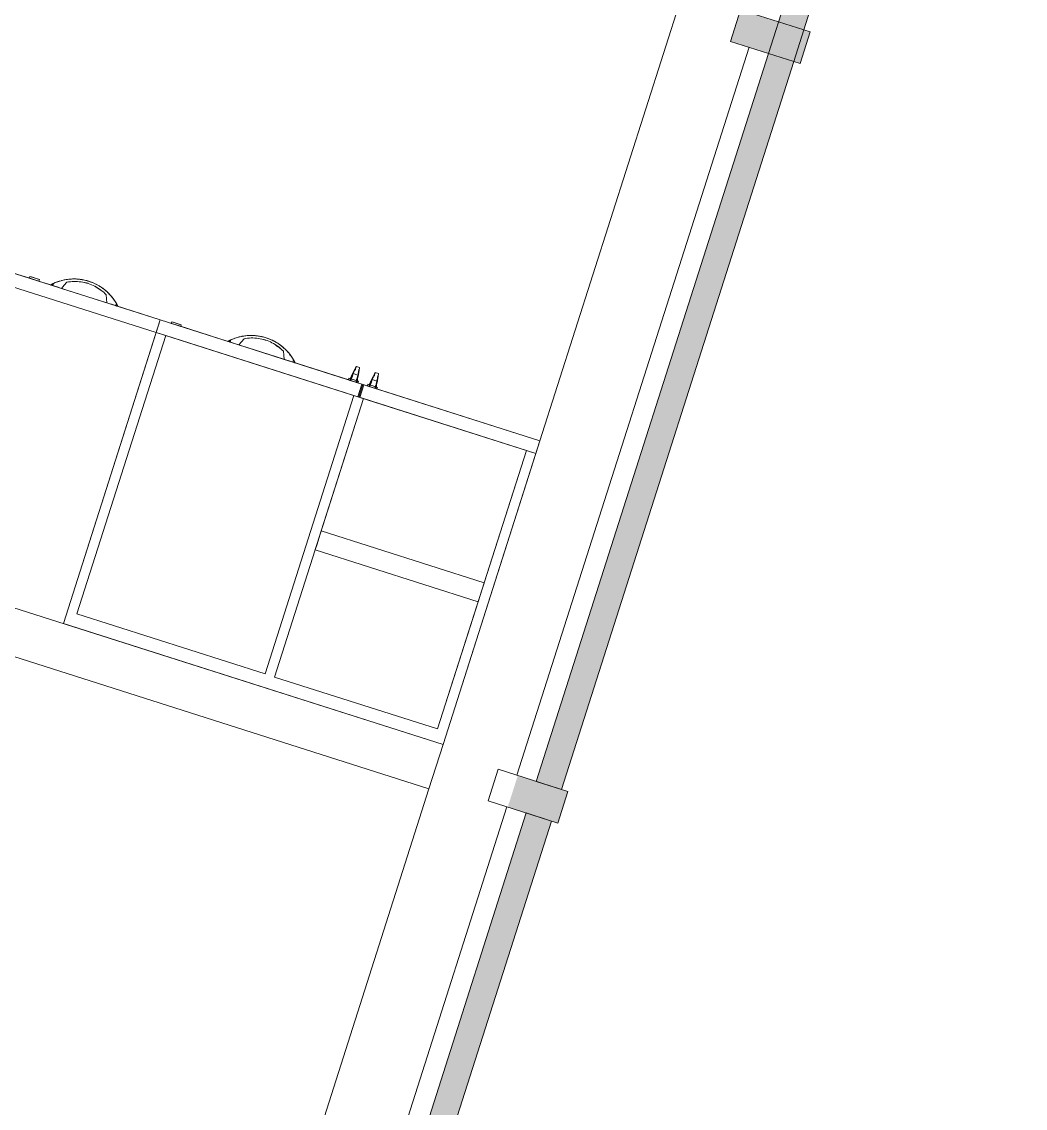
# Model space of a CAD drawing. Header units: inches. Extents: x 385 to 2249, y -1781 to -36.
# Drawn here: x 2167.3 to 2242.9, y -735.9 to -654.1 of the extents above; entities that cross this region are included whole.
import ezdxf

# ---------------------------------------------------------------- set-up
doc = ezdxf.new("R2010")
doc.units = ezdxf.units.IN
doc.header["$MEASUREMENT"] = 0
for name, color, linetype, lineweight in [('A-GLAZ-CURT', 52, 'Continuous', 13), ('A-GLAZ-CWMG', 51, 'Continuous', 13), ('A-WALL', 113, 'Continuous', 13), ('I-FURN', 30, 'Continuous', 9), ('I-FURN-PNLS', 30, 'Continuous', 9), ('I-WALL', 2, 'Continuous', 13)]:
    doc.layers.add(name, color=color, linetype=linetype, lineweight=lineweight)

# ---------------------------------------------------------------- blocks, each defined once
blk = doc.blocks.new('System Panel - Glazed 2-5105454-Level 5 POWER _ SIGNAL')
at = {"layer": 'A-GLAZ-CURT', "lineweight": 9}
blk.add_hatch(color=7, dxfattribs=at).paths.add_polyline_path([(28.679, 2.25), (-28.679, 2.25), (-28.679, 0.25), (28.679, 0.25), (28.679, 1.271)], flags=0)
at = {"layer": 'A-GLAZ-CURT', "color": 8, "lineweight": 20}
for p, q in [((28.679, 2.25), (-28.679, 2.25)), ((-28.679, 2.25), (-28.679, 0.25)), ((28.679, 0.25), (28.679, 2.25)), ((-28.679, 0.25), (28.679, 0.25))]:
    blk.add_line(p, q, dxfattribs=at)
blk = doc.blocks.new('System Panel - Glazed 2-5105603-Level 5 POWER _ SIGNAL')
at = {"layer": 'A-GLAZ-CURT', "lineweight": 9}
blk.add_hatch(color=7, dxfattribs=at).paths.add_polyline_path([(28.757, 2.25), (-28.757, 2.25), (-28.757, 0.25), (28.757, 0.25), (28.757, 2.135)], flags=0)
at = {"layer": 'A-GLAZ-CURT', "color": 8, "lineweight": 20}
for p, q in [((28.757, 2.25), (-28.757, 2.25)), ((-28.757, 2.25), (-28.757, 0.25)), ((28.757, 0.25), (28.757, 2.25)), ((-28.757, 0.25), (28.757, 0.25))]:
    blk.add_line(p, q, dxfattribs=at)
blk = doc.blocks.new('Rectangular Mullion - 2_5_ x 5_ rectangular-5103978-Level 5 POWER _ SIGNAL')
at = {"layer": 'A-GLAZ-CWMG', "lineweight": 9}
blk.add_hatch(color=7, dxfattribs=at).paths.add_polyline_path([(0, -2.25), (0, -2.75), (-2.5, -2.75), (-2.5, 1.203), (0, 1.203), (0, -2.153)], flags=0)
at = {"layer": 'A-GLAZ-CWMG', "color": 8, "lineweight": 20}
for p, q in [((-2.5, 2.75), (0, 2.75)), ((-2.5, -2.75), (-2.5, 2.75)), ((0, 2.75), (0, -2.75)), ((0, -2.75), (-2.5, -2.75))]:
    blk.add_line(p, q, dxfattribs=at)
blk = doc.blocks.new('Rectangular Mullion - 2_5_ x 5_ rectangular-5103979-Level 5 POWER _ SIGNAL')
at = {"layer": 'A-GLAZ-CWMG', "lineweight": 9}
blk.add_hatch(color=7, dxfattribs=at).paths.add_polyline_path([(-2.5, 2.75), (-2.5, -2.75), (0, -2.75), (0, 2.75)], flags=0)
at = {"layer": 'A-GLAZ-CWMG', "color": 8, "lineweight": 20}
for p, q in [((0, 2.75), (-2.5, 2.75)), ((-2.5, 2.75), (-2.5, -2.75)), ((0, -2.75), (0, 2.75)), ((-2.5, -2.75), (0, -2.75))]:
    blk.add_line(p, q, dxfattribs=at)
blk = doc.blocks.new('System Panel - Glazed 2-5131211-Level 5 POWER _ SIGNAL')
at = {"layer": 'A-GLAZ-CURT', "lineweight": 9}
blk.add_hatch(color=7, dxfattribs=at).paths.add_polyline_path([(28.686, 2.25), (-28.686, 2.25), (-28.686, 0.25), (28.686, 0.25)], flags=0)
at = {"layer": 'A-GLAZ-CURT', "color": 8, "lineweight": 20}
for p, q in [((28.686, 2.25), (-28.686, 2.25)), ((-28.686, 2.25), (-28.686, 0.25)), ((28.686, 0.25), (28.686, 2.25)), ((-28.686, 0.25), (28.686, 0.25))]:
    blk.add_line(p, q, dxfattribs=at)
blk = doc.blocks.new('Walls 51 - Walls 3-5097374-Level 5 POWER _ SIGNAL')
at = {"layer": 'A-WALL', "lineweight": 9}
for p, q in [((53.486, -1750.568), (53.486, -1828.679)), ((59.482, -1853.179), (59.482, -1795.666)), ((53.486, -1828.679), (53.486, -1852.679)), ((59.482, -1913.038), (59.482, -1855.679)), ((53.486, -1856.179), (53.486, -1915.538))]:
    blk.add_line(p, q, dxfattribs=at)
blk = doc.blocks.new('Zira Wksta 12 - Type 2-5264021-Level 5 POWER _ SIGNAL')
at = {"layer": 'I-FURN'}
for p, q in [((-25.132, 100.886), (-25.132, 100.635)), ((-24.325, 100.948), (-24.561, 100.941)), ((-24.561, 100.941), (-24.325, 100.948)), ((-24.561, 100.941), (-24.561, 100.574)), ((-24.561, 100.941), (-24.561, 100.574)), ((-24.125, 100.954), (-24.281, 100.949)), ((-24.281, 100.949), (-24.125, 100.954)), ((-24, 101.026), (-24.167, 101.026)), ((-24.167, 101.026), (-24.155, 101.026)), ((-24.167, 101.026), (-24, 101.026)), ((-24.143, 101.026), (-24.167, 101.026)), ((-24.155, 101.026), (-24.143, 101.026)), ((-24, 101.026), (-24.143, 101.026)), ((-24.06, 100.957), (-24.125, 100.954)), ((-24.125, 100.954), (-24.06, 100.957)), ((-24, 101.002), (-24.055, 101.002)), ((-24, 101.002), (-24.055, 101.002)), ((-24, 101.026), (-24, 101.023)), ((-24, 100.959), (-24, 101.026)), ((-24, 101.026), (-24, 100.959)), ((-24, 101.023), (-24, 101.026)), ((-24, 101.023), (-24, 101.002)), ((-24, 101.002), (-24, 101.023)), ((-24, 101.002), (-24, 100.943)), ((-24, 100.967), (-24, 101.002)), ((-24, 100.943), (-24, 100.967)), ((-24, 100.943), (-24, 100.918)), ((-24, 100.918), (-24, 100.943)), ((-24, 100.582), (-24, 100.918)), ((-24, 100.918), (-24, 100.582)), ((-24, 100.918), (-24, 100.582)), ((-24, 100.918), (-24, 100.582)), ((-24, 100.48), (-24.167, 100.48)), ((-24.167, 100.48), (-24.135, 100.48)), ((-24.167, 100.48), (-24, 100.48)), ((-24.135, 100.48), (-24.167, 100.48)), ((-24.135, 100.48), (-24, 100.48)), ((-24, 100.48), (-24.135, 100.48)), ((-24.119, 100.559), (-24.042, 100.556)), ((-24.042, 100.556), (-24.119, 100.559)), ((-24, 100.582), (-24, 100.56)), ((-24, 100.56), (-24, 100.582)), ((-24, 100.56), (-24, 100.497)), ((-24, 100.54), (-24, 100.56)), ((-24, 100.48), (-24, 100.555)), ((-24, 100.555), (-24, 100.48)), ((-24, 100.497), (-24, 100.54)), ((-24, 100.497), (-24, 100.486)), ((-24, 100.486), (-24, 100.497)), ((-24, 100.486), (-24, 100.48)), ((-24, 100.48), (-24, 100.486)), ((-25.132, 99.386), (-25.132, 99.135)), ((-24.325, 99.448), (-24.561, 99.441)), ((-24.561, 99.441), (-24.325, 99.448)), ((-24.561, 99.441), (-24.561, 99.074)), ((-24.561, 99.441), (-24.561, 99.074)), ((-24.125, 99.454), (-24.281, 99.449)), ((-24.281, 99.449), (-24.125, 99.454)), ((-24, 99.526), (-24.167, 99.526)), ((-24.167, 99.526), (-24.155, 99.526)), ((-24.167, 99.526), (-24, 99.526)), ((-24.143, 99.526), (-24.167, 99.526)), ((-24, 98.98), (-24.167, 98.98)), ((-24.167, 98.98), (-24.135, 98.98)), ((-24.167, 98.98), (-24, 98.98)), ((-24.135, 98.98), (-24.167, 98.98)), ((-24.155, 99.526), (-24.143, 99.526)), ((-24, 99.526), (-24.143, 99.526)), ((-24.135, 98.98), (-24, 98.98)), ((-24, 98.98), (-24.135, 98.98)), ((-24.06, 99.457), (-24.125, 99.454)), ((-24.125, 99.454), (-24.06, 99.457)), ((-24.119, 99.059), (-24.042, 99.056)), ((-24.042, 99.056), (-24.119, 99.059)), ((-24, 99.502), (-24.055, 99.502)), ((-24, 99.502), (-24.055, 99.502)), ((-24, 99.526), (-24, 99.523)), ((-24, 99.459), (-24, 99.526)), ((-24, 99.526), (-24, 99.459)), ((-24, 99.523), (-24, 99.526)), ((-24, 99.523), (-24, 99.502)), ((-24, 99.502), (-24, 99.523)), ((-24, 99.502), (-24, 99.486)), ((-24, 99.467), (-24, 99.502)), ((-24, 99.486), (-24, 99.418)), ((-24, 99.443), (-24, 99.467)), ((-24, 99.418), (-24, 99.443)), ((-24, 99.082), (-24, 99.418)), ((-24, 99.418), (-24, 99.082)), ((-24, 99.418), (-24, 99.082)), ((-24, 99.418), (-24, 99.082)), ((-24, 99.082), (-24, 99.06)), ((-24, 99.06), (-24, 99.082)), ((-24, 99.06), (-24, 98.997)), ((-24, 99.04), (-24, 99.06)), ((-24, 98.98), (-24, 99.055)), ((-24, 99.055), (-24, 98.98)), ((-24, 98.997), (-24, 99.04)), ((-24, 98.997), (-24, 98.986)), ((-24, 98.986), (-24, 98.997)), ((-24, 98.986), (-24, 98.98)), ((-24, 98.98), (-24, 98.986)), ((-24.173, 94.48), (-24, 94.48)), ((-24.173, 94.48), (-24, 94.48)), ((-24, 94.487), (-24.167, 94.487)), ((-24, 94.487), (-24.167, 94.487)), ((-24, 94.604), (-24, 94.657)), ((-24, 94.657), (-24, 94.645)), ((-24, 94.604), (-24, 94.657)), ((-24, 94.657), (-24, 94.614)), ((-24, 94.645), (-24, 94.631)), ((-24, 94.631), (-24, 94.614)), ((-24, 94.614), (-24, 94.582)), ((-24, 94.614), (-24, 94.512)), ((-24, 94.512), (-24, 94.604)), ((-24, 94.512), (-24, 94.604)), ((-24, 94.582), (-24, 94.548)), ((-24, 94.548), (-24, 94.512)), ((-24, 94.48), (-24, 94.512)), ((-24, 94.512), (-24, 94.487)), ((-24, 94.48), (-24, 94.512)), ((-24, 94.512), (-24, 94.487)), ((-24, 94.48), (-24, 93.791)), ((-24, 94.139), (-24, 94.48)), ((-24, 94.48), (-24, 93.791)), ((-24, 94.139), (-24, 94.48)), ((-24, 93.791), (-24, 94.136)), ((-24, 93.791), (-24, 94.136)), ((-24.561, 93.559), (-24.281, 93.675)), ((-24.561, 93.559), (-24.281, 93.675)), ((-24.281, 93.675), (-24, 93.791)), ((-24.281, 93.675), (-24, 93.791)), ((-24.281, 90.325), (-24.561, 90.441)), ((-24.281, 90.325), (-24.561, 90.441)), ((-24, 90.209), (-24.281, 90.325)), ((-24, 90.209), (-24.281, 90.325)), ((-24, 89.864), (-24, 90.209)), ((-24, 90.209), (-24, 89.52)), ((-24, 89.864), (-24, 90.209)), ((-24, 90.209), (-24, 89.52)), ((-24, 89.52), (-24.173, 89.52)), ((-24, 89.52), (-24.173, 89.52)), ((-24.167, 89.513), (-24, 89.513)), ((-24.167, 89.513), (-24, 89.513)), ((-24, 89.52), (-24, 89.861)), ((-24, 89.52), (-24, 89.861)), ((-24, 89.488), (-24, 89.52)), ((-24, 89.488), (-24, 89.52)), ((-24, 89.513), (-24, 89.488)), ((-24, 89.513), (-24, 89.488)), ((-24, 89.488), (-24, 89.386)), ((-24, 89.441), (-24, 89.488)), ((-24, 89.488), (-24, 89.386)), ((-24, 89.441), (-24, 89.488)), ((-24, 89.396), (-24, 89.441)), ((-24, 89.396), (-24, 89.441)), ((-24, 89.348), (-24, 89.396)), ((-24, 89.343), (-24, 89.396)), ((-24, 89.386), (-24, 89.343)), ((-24, 89.386), (-24, 89.343)), ((-24, 89.343), (-24, 89.348)), ((-24.173, 80.48), (-24, 80.48)), ((-24, 80.487), (-24.167, 80.487)), ((-24, 80.652), (-24, 80.657)), ((-24, 80.657), (-24, 80.654)), ((-24, 80.654), (-24, 80.645)), ((-24, 80.604), (-24, 80.652)), ((-24, 80.645), (-24, 80.614)), ((-24, 80.614), (-24, 80.582)), ((-24, 80.512), (-24, 80.604)), ((-24, 80.582), (-24, 80.548)), ((-24, 80.548), (-24, 80.512)), ((-24, 80.48), (-24, 80.512)), ((-24, 80.512), (-24, 80.487)), ((-24, 80.48), (-24, 79.791)), ((-24, 80.139), (-24, 80.48)), ((-24.561, 79.559), (-24.281, 79.675)), ((-24.281, 79.675), (-24, 79.791)), ((-24, 79.791), (-24, 80.136)), ((-24.281, 76.325), (-24.561, 76.441)), ((-24, 76.209), (-24.281, 76.325)), ((-24, 75.864), (-24, 76.209)), ((-24, 76.209), (-24, 75.52)), ((-24, 75.52), (-24.173, 75.52)), ((-24.167, 75.513), (-24, 75.513)), ((-24, 75.52), (-24, 75.861)), ((-24, 75.488), (-24, 75.52)), ((-24, 75.513), (-24, 75.488)), ((-24, 75.488), (-24, 75.452)), ((-24, 75.396), (-24, 75.488)), ((-24, 75.452), (-24, 75.418)), ((-24, 75.418), (-24, 75.386)), ((-24, 75.359), (-24, 75.396)), ((-24, 75.386), (-24, 75.355)), ((-24, 75.343), (-24, 75.359)), ((-24, 75.355), (-24, 75.343))]:
    blk.add_line(p, q, dxfattribs=at)
at = {"layer": 'I-FURN', "flags": 128}
for points in [[(-24.54, 100.573), (-24.281, 100.565), (-24.119, 100.559)], [(-24.119, 100.559), (-24.281, 100.565), (-24.54, 100.573)], [(-24.54, 99.073), (-24.281, 99.065), (-24.119, 99.059)], [(-24.119, 99.059), (-24.281, 99.065), (-24.54, 99.073)], [(-24, 93.791), (-24.281, 93.675), (-24.561, 93.559)], [(-24, 93.791), (-24.281, 93.675), (-24.561, 93.559)], [(-24.561, 90.441), (-24.281, 90.325), (-24, 90.209)], [(-24.561, 90.441), (-24.281, 90.325), (-24, 90.209)], [(-24, 79.791), (-24.281, 79.675), (-24.561, 79.559)], [(-24.561, 76.441), (-24.281, 76.325), (-24, 76.209)]]:
    blk.add_lwpolyline(points, dxfattribs=at)
at = {"layer": 'I-FURN'}
for centre, start, end in [((-21.447, 92), 137.02895, 137.70289), ((-21.447, 92), 137.02895, 137.70289), ((-21.447, 92), 137.03852, 137.56704), ((-21.447, 92), 137.03852, 137.56704), ((-21.447, 92), 222.29711, 222.97105), ((-21.447, 92), 222.29711, 222.63408), ((-21.447, 92), 222.43296, 222.96148), ((-21.447, 92), 222.43296, 222.96148), ((-21.447, 92), 222.63408, 222.97105), ((-21.447, 78), 137.02895, 137.70289), ((-21.447, 78), 137.03852, 137.56704), ((-21.447, 78), 222.29711, 222.97105), ((-21.447, 78), 222.43296, 222.96148)]:
    blk.add_arc(centre, 3.685, start, end, dxfattribs=at)
for points, knots in [([(-24.167, 101.026), (-24.32, 101.006), (-24.595, 100.97), (-24.901, 100.923), (-25.09, 100.893), (-25.132, 100.886), (-25.132, 100.886)], [0, 0, 0, 0, 0.125, 0.25, 0.375, 0.4999641, 0.4999641, 0.4999641, 0.4999641]), ([(-25.132, 100.635), (-25.132, 100.635), (-25.057, 100.621), (-24.724, 100.562), (-24.371, 100.509), (-24.167, 100.48)], [0.5000231, 0.5000231, 0.5000231, 0.5000231, 0.6666667, 0.8333333, 1, 1, 1, 1]), ([(-24.84, 100.617), (-24.869, 100.621), (-24.927, 100.63), (-24.968, 100.637), (-24.973, 100.638)], [0.2319819, 0.2319819, 0.2319819, 0.2319819, 0.3333333, 0.5, 0.5, 0.5, 0.5]), ([(-24.955, 100.635), (-24.955, 100.635), (-24.941, 100.633), (-24.856, 100.619), (-24.819, 100.614)], [0.5000361, 0.5000361, 0.5000361, 0.5000361, 0.6666667, 0.7680635, 0.7680635, 0.7680635, 0.7680635]), ([(-24.055, 101.002), (-24.05, 100.999), (-24.042, 100.994), (-24.032, 100.985), (-24.028, 100.981), (-24.026, 100.978)], [0, 0, 0, 0, 0.2, 0.3, 0.4, 0.4, 0.4, 0.4]), ([(-24.013, 100.961), (-24.015, 100.963), (-24.018, 100.968), (-24.022, 100.974), (-24.027, 100.98), (-24.032, 100.985), (-24.038, 100.99), (-24.045, 100.996), (-24.051, 101), (-24.055, 101.002)], [0.4, 0.4, 0.4, 0.4, 0.475, 0.55, 0.625, 0.7, 0.775, 0.85, 1, 1, 1, 1]), ([(-24.026, 100.978), (-24.024, 100.976), (-24.021, 100.972), (-24.017, 100.967), (-24.014, 100.963), (-24.014, 100.961)], [0.4, 0.4, 0.4, 0.4, 0.475, 0.55, 0.6, 0.6, 0.6, 0.6]), ([(-24.014, 100.961), (-24.013, 100.961), (-24.011, 100.957), (-24.009, 100.952), (-24.006, 100.946), (-24.005, 100.942), (-24.005, 100.941)], [0.6, 0.6, 0.6, 0.6, 0.625, 0.7, 0.775, 0.8, 0.8, 0.8, 0.8]), ([(-24.005, 100.941), (-24.004, 100.939), (-24.002, 100.932), (-24.001, 100.924), (-24, 100.918)], [0.8, 0.8, 0.8, 0.8, 0.85, 1, 1, 1, 1]), ([(-24.05, 100.506), (-24.051, 100.505), (-24.057, 100.501), (-24.063, 100.498), (-24.068, 100.497)], [0.8, 0.8, 0.8, 0.8, 0.85, 1, 1, 1, 1]), ([(-24.033, 100.519), (-24.034, 100.518), (-24.037, 100.516), (-24.042, 100.512), (-24.046, 100.508), (-24.049, 100.506), (-24.05, 100.506)], [0.6, 0.6, 0.6, 0.6, 0.625, 0.7, 0.775, 0.8, 0.8, 0.8, 0.8]), ([(-24.05, 100.506), (-24.047, 100.508), (-24.043, 100.511), (-24.037, 100.515), (-24.035, 100.517), (-24.033, 100.519)], [0.2, 0.2, 0.2, 0.2, 0.3, 0.35, 0.4, 0.4, 0.4, 0.4]), ([(-24.033, 100.519), (-24.031, 100.521), (-24.028, 100.525), (-24.022, 100.53), (-24.017, 100.537), (-24.012, 100.545), (-24.009, 100.552), (-24.007, 100.556), (-24.007, 100.557)], [0.4, 0.4, 0.4, 0.4, 0.475, 0.55, 0.60625, 0.7, 0.775, 0.8, 0.8, 0.8, 0.8]), ([(-24.019, 100.536), (-24.02, 100.533), (-24.024, 100.529), (-24.029, 100.523), (-24.032, 100.52), (-24.033, 100.519)], [0.4, 0.4, 0.4, 0.4, 0.475, 0.55, 0.6, 0.6, 0.6, 0.6]), ([(-24.007, 100.557), (-24.008, 100.553), (-24.011, 100.547), (-24.015, 100.541), (-24.018, 100.537), (-24.019, 100.536)], [0.2, 0.2, 0.2, 0.2, 0.3, 0.35, 0.4, 0.4, 0.4, 0.4]), ([(-24, 100.582), (-24.001, 100.577), (-24.002, 100.571), (-24.005, 100.563), (-24.006, 100.559), (-24.007, 100.557)], [0, 0, 0, 0, 0.1, 0.15, 0.2, 0.2, 0.2, 0.2]), ([(-24.007, 100.557), (-24.006, 100.559), (-24.003, 100.567), (-24.001, 100.575), (-24, 100.582)], [0.8, 0.8, 0.8, 0.8, 0.85, 1, 1, 1, 1]), ([(-24.167, 99.526), (-24.32, 99.506), (-24.595, 99.47), (-24.901, 99.423), (-25.09, 99.393), (-25.132, 99.386), (-25.132, 99.386)], [0, 0, 0, 0, 0.125, 0.25, 0.375, 0.4999641, 0.4999641, 0.4999641, 0.4999641]), ([(-25.132, 99.135), (-25.132, 99.135), (-25.057, 99.121), (-24.724, 99.062), (-24.371, 99.009), (-24.167, 98.98)], [0.5000231, 0.5000231, 0.5000231, 0.5000231, 0.6666667, 0.8333333, 1, 1, 1, 1]), ([(-24.824, 99.08), (-24.905, 99.094), (-25.035, 99.117), (-25.105, 99.13), (-25.119, 99.133)], [0.2222632, 0.2222632, 0.2222632, 0.2222632, 0.3333333, 0.4444444, 0.4444444, 0.4444444, 0.4444444]), ([(-24.84, 99.117), (-24.869, 99.121), (-24.927, 99.13), (-24.968, 99.137), (-24.973, 99.138)], [0.2319819, 0.2319819, 0.2319819, 0.2319819, 0.3333333, 0.5, 0.5, 0.5, 0.5]), ([(-24.955, 99.135), (-24.955, 99.135), (-24.941, 99.133), (-24.856, 99.119), (-24.819, 99.114)], [0.5000361, 0.5000361, 0.5000361, 0.5000361, 0.6666667, 0.7680635, 0.7680635, 0.7680635, 0.7680635]), ([(-24.05, 99.006), (-24.051, 99.005), (-24.057, 99.001), (-24.063, 98.998), (-24.068, 98.997)], [0.8, 0.8, 0.8, 0.8, 0.85, 1, 1, 1, 1]), ([(-24.055, 99.502), (-24.05, 99.499), (-24.042, 99.494), (-24.032, 99.485), (-24.028, 99.481), (-24.026, 99.478)], [0, 0, 0, 0, 0.2, 0.3, 0.4, 0.4, 0.4, 0.4]), ([(-24.013, 99.461), (-24.015, 99.463), (-24.018, 99.468), (-24.022, 99.474), (-24.027, 99.48), (-24.032, 99.485), (-24.038, 99.49), (-24.045, 99.496), (-24.051, 99.5), (-24.055, 99.502)], [0.4, 0.4, 0.4, 0.4, 0.475, 0.55, 0.625, 0.7, 0.775, 0.85, 1, 1, 1, 1]), ([(-24.033, 99.019), (-24.034, 99.018), (-24.037, 99.016), (-24.042, 99.012), (-24.046, 99.008), (-24.049, 99.006), (-24.05, 99.006)], [0.6, 0.6, 0.6, 0.6, 0.625, 0.7, 0.775, 0.8, 0.8, 0.8, 0.8]), ([(-24.05, 99.006), (-24.047, 99.008), (-24.043, 99.011), (-24.037, 99.015), (-24.035, 99.017), (-24.033, 99.019)], [0.2, 0.2, 0.2, 0.2, 0.3, 0.35, 0.4, 0.4, 0.4, 0.4]), ([(-24.033, 99.019), (-24.031, 99.021), (-24.028, 99.025), (-24.022, 99.03), (-24.017, 99.037), (-24.012, 99.045), (-24.009, 99.052), (-24.007, 99.056), (-24.007, 99.057)], [0.4, 0.4, 0.4, 0.4, 0.475, 0.55, 0.60625, 0.7, 0.775, 0.8, 0.8, 0.8, 0.8]), ([(-24.019, 99.036), (-24.02, 99.033), (-24.024, 99.029), (-24.029, 99.023), (-24.032, 99.02), (-24.033, 99.019)], [0.4, 0.4, 0.4, 0.4, 0.475, 0.55, 0.6, 0.6, 0.6, 0.6]), ([(-24.026, 99.478), (-24.024, 99.476), (-24.021, 99.472), (-24.017, 99.467), (-24.014, 99.463), (-24.014, 99.461)], [0.4, 0.4, 0.4, 0.4, 0.475, 0.55, 0.6, 0.6, 0.6, 0.6]), ([(-24.007, 99.057), (-24.008, 99.053), (-24.011, 99.047), (-24.015, 99.041), (-24.018, 99.037), (-24.019, 99.036)], [0.2, 0.2, 0.2, 0.2, 0.3, 0.35, 0.4, 0.4, 0.4, 0.4]), ([(-24.014, 99.461), (-24.013, 99.461), (-24.011, 99.457), (-24.009, 99.452), (-24.006, 99.446), (-24.005, 99.442), (-24.005, 99.441)], [0.6, 0.6, 0.6, 0.6, 0.625, 0.7, 0.775, 0.8, 0.8, 0.8, 0.8]), ([(-24, 99.082), (-24.001, 99.077), (-24.002, 99.071), (-24.005, 99.063), (-24.006, 99.059), (-24.007, 99.057)], [0, 0, 0, 0, 0.1, 0.15, 0.2, 0.2, 0.2, 0.2]), ([(-24.007, 99.057), (-24.006, 99.059), (-24.003, 99.067), (-24.001, 99.075), (-24, 99.082)], [0.8, 0.8, 0.8, 0.8, 0.85, 1, 1, 1, 1]), ([(-24.005, 99.441), (-24.004, 99.439), (-24.002, 99.432), (-24.001, 99.424), (-24, 99.418)], [0.8, 0.8, 0.8, 0.8, 0.85, 1, 1, 1, 1]), ([(-24.173, 89.52), (-24.325, 89.687), (-24.598, 90.05), (-24.903, 90.661), (-25.09, 91.318), (-25.174, 92.227), (-25.004, 93.135), (-24.599, 93.95), (-24.325, 94.313), (-24.173, 94.48)], [0, 0, 0, 0, 0.125, 0.25, 0.375, 0.5, 0.75, 0.875, 1, 1, 1, 1]), ([(-24.173, 89.52), (-24.325, 89.687), (-24.598, 90.05), (-24.903, 90.661), (-25.09, 91.318), (-25.174, 92.227), (-25.004, 93.135), (-24.599, 93.95), (-24.325, 94.313), (-24.173, 94.48)], [0, 0, 0, 0, 0.125, 0.25, 0.375, 0.5, 0.75, 0.875, 1, 1, 1, 1]), ([(-24, 94.657), (-24.001, 94.657), (-24.002, 94.656), (-24.004, 94.653), (-24.007, 94.651), (-24.009, 94.649), (-24.012, 94.645), (-24.016, 94.642), (-24.019, 94.639), (-24.023, 94.635), (-24.027, 94.631), (-24.032, 94.627), (-24.041, 94.618), (-24.048, 94.61), (-24.055, 94.604)], [0, 0, 0, 0, 0.125, 0.1875, 0.25, 0.3125, 0.375, 0.4375, 0.5, 0.5625, 0.625, 0.6875, 0.75, 1, 1, 1, 1]), ([(-24, 94.657), (-24.001, 94.657), (-24.002, 94.656), (-24.004, 94.653), (-24.007, 94.651), (-24.009, 94.649), (-24.012, 94.645), (-24.016, 94.642), (-24.019, 94.639), (-24.023, 94.635), (-24.027, 94.631), (-24.032, 94.627), (-24.041, 94.618), (-24.048, 94.61), (-24.055, 94.604)], [0, 0, 0, 0, 0.125, 0.1875, 0.25, 0.3125, 0.375, 0.4375, 0.5, 0.5625, 0.625, 0.6875, 0.75, 1, 1, 1, 1]), ([(-24.045, 94.614), (-24.039, 94.619), (-24.031, 94.627), (-24.021, 94.637), (-24.016, 94.642), (-24.012, 94.646), (-24.009, 94.649), (-24.007, 94.651), (-24.004, 94.653), (-24.003, 94.655), (-24.001, 94.656), (-24, 94.657), (-24, 94.657)], [0, 0, 0, 0, 0.25, 0.375, 0.5, 0.5625, 0.625, 0.6875, 0.75, 0.8125, 0.875, 1, 1, 1, 1]), ([(-24.045, 94.614), (-24.039, 94.619), (-24.031, 94.627), (-24.021, 94.637), (-24.016, 94.642), (-24.012, 94.646), (-24.009, 94.649), (-24.007, 94.651), (-24.004, 94.653), (-24.003, 94.655), (-24.001, 94.656), (-24, 94.657), (-24, 94.657)], [0, 0, 0, 0, 0.25, 0.375, 0.5, 0.5625, 0.625, 0.6875, 0.75, 0.8125, 0.875, 1, 1, 1, 1]), ([(-24.672, 93.783), (-24.727, 93.683), (-24.791, 93.555), (-24.846, 93.424), (-24.856, 93.398)], [0.15936451, 0.15936451, 0.15936451, 0.15936451, 0.22222222, 0.23762024, 0.23762024, 0.23762024, 0.23762024]), ([(-24.672, 93.783), (-24.727, 93.683), (-24.791, 93.555), (-24.846, 93.424), (-24.856, 93.398)], [0.15936451, 0.15936451, 0.15936451, 0.15936451, 0.22222222, 0.23762024, 0.23762024, 0.23762024, 0.23762024]), ([(-25.096, 92.517), (-25.106, 92.446), (-25.12, 92.319), (-25.127, 92.192), (-25.128, 92.136)], [0.40508035, 0.40508035, 0.40508035, 0.40508035, 0.44444444, 0.47528756, 0.47528756, 0.47528756, 0.47528756]), ([(-25.096, 92.517), (-25.106, 92.446), (-25.12, 92.319), (-25.127, 92.192), (-25.128, 92.136)], [0.40508035, 0.40508035, 0.40508035, 0.40508035, 0.44444444, 0.47528756, 0.47528756, 0.47528756, 0.47528756]), ([(-24.945, 93.16), (-24.973, 93.075), (-25.009, 92.949), (-25.04, 92.821), (-25.049, 92.78)], [0.28411479, 0.28411479, 0.28411479, 0.28411479, 0.33333333, 0.3562762, 0.3562762, 0.3562762, 0.3562762]), ([(-24.945, 93.16), (-24.973, 93.075), (-25.009, 92.949), (-25.04, 92.821), (-25.049, 92.78)], [0.28411479, 0.28411479, 0.28411479, 0.28411479, 0.33333333, 0.3562762, 0.3562762, 0.3562762, 0.3562762]), ([(-25.048, 91.22), (-25.04, 91.179), (-25.009, 91.052), (-24.976, 90.923), (-24.95, 90.836)], [0.64373131, 0.64373131, 0.64373131, 0.64373131, 0.66666667, 0.71591001, 0.71591001, 0.71591001, 0.71591001]), ([(-25.048, 91.22), (-25.04, 91.179), (-25.009, 91.052), (-24.976, 90.923), (-24.95, 90.836)], [0.64373131, 0.64373131, 0.64373131, 0.64373131, 0.66666667, 0.71591001, 0.71591001, 0.71591001, 0.71591001]), ([(-24.857, 90.602), (-24.808, 90.482), (-24.751, 90.351), (-24.678, 90.229), (-24.671, 90.218)], [0.76239192, 0.76239192, 0.76239192, 0.76239192, 0.83333333, 0.84070579, 0.84070579, 0.84070579, 0.84070579]), ([(-24.857, 90.602), (-24.808, 90.482), (-24.751, 90.351), (-24.678, 90.229), (-24.671, 90.218)], [0.76239192, 0.76239192, 0.76239192, 0.76239192, 0.83333333, 0.84070579, 0.84070579, 0.84070579, 0.84070579]), ([(-24.055, 89.396), (-24.048, 89.39), (-24.039, 89.381), (-24.029, 89.371), (-24.023, 89.365), (-24.019, 89.361), (-24.016, 89.358), (-24.012, 89.355), (-24.009, 89.351), (-24.007, 89.349), (-24.004, 89.347), (-24.002, 89.344), (-24.001, 89.343), (-24, 89.343)], [0, 0, 0, 0, 0.25, 0.375, 0.4375, 0.5, 0.5625, 0.625, 0.6875, 0.75, 0.8125, 0.875, 1, 1, 1, 1]), ([(-24.055, 89.396), (-24.048, 89.39), (-24.039, 89.381), (-24.029, 89.371), (-24.023, 89.365), (-24.019, 89.361), (-24.016, 89.358), (-24.012, 89.355), (-24.009, 89.351), (-24.007, 89.349), (-24.004, 89.347), (-24.002, 89.344), (-24.001, 89.343), (-24, 89.343)], [0, 0, 0, 0, 0.25, 0.375, 0.4375, 0.5, 0.5625, 0.625, 0.6875, 0.75, 0.8125, 0.875, 1, 1, 1, 1]), ([(-24, 89.343), (-24, 89.343), (-24.001, 89.344), (-24.003, 89.345), (-24.004, 89.347), (-24.007, 89.349), (-24.009, 89.351), (-24.012, 89.354), (-24.015, 89.357), (-24.018, 89.36), (-24.021, 89.363), (-24.025, 89.367), (-24.032, 89.374), (-24.039, 89.381), (-24.045, 89.386)], [0, 0, 0, 0, 0.125, 0.1875, 0.25, 0.3125, 0.375, 0.4375, 0.5, 0.5625, 0.625, 0.6875, 0.75, 1, 1, 1, 1]), ([(-24, 89.343), (-24, 89.343), (-24.001, 89.344), (-24.003, 89.345), (-24.004, 89.347), (-24.007, 89.349), (-24.009, 89.351), (-24.012, 89.354), (-24.015, 89.357), (-24.018, 89.36), (-24.021, 89.363), (-24.025, 89.367), (-24.032, 89.374), (-24.039, 89.381), (-24.045, 89.386)], [0, 0, 0, 0, 0.125, 0.1875, 0.25, 0.3125, 0.375, 0.4375, 0.5, 0.5625, 0.625, 0.6875, 0.75, 1, 1, 1, 1]), ([(-24.173, 75.52), (-24.325, 75.687), (-24.598, 76.05), (-24.903, 76.661), (-25.09, 77.318), (-25.174, 78.227), (-25.004, 79.135), (-24.599, 79.95), (-24.325, 80.313), (-24.173, 80.48)], [0, 0, 0, 0, 0.125, 0.25, 0.375, 0.5, 0.75, 0.875, 1, 1, 1, 1]), ([(-24, 80.657), (-24.001, 80.657), (-24.002, 80.656), (-24.004, 80.653), (-24.007, 80.651), (-24.009, 80.649), (-24.012, 80.645), (-24.016, 80.642), (-24.019, 80.639), (-24.023, 80.635), (-24.027, 80.631), (-24.032, 80.627), (-24.041, 80.618), (-24.048, 80.61), (-24.055, 80.604)], [0, 0, 0, 0, 0.125, 0.1875, 0.25, 0.3125, 0.375, 0.4375, 0.5, 0.5625, 0.625, 0.6875, 0.75, 1, 1, 1, 1]), ([(-24.045, 80.614), (-24.039, 80.619), (-24.031, 80.627), (-24.021, 80.637), (-24.016, 80.642), (-24.012, 80.646), (-24.009, 80.649), (-24.007, 80.651), (-24.004, 80.653), (-24.003, 80.655), (-24.001, 80.656), (-24, 80.657), (-24, 80.657)], [0, 0, 0, 0, 0.25, 0.375, 0.5, 0.5625, 0.625, 0.6875, 0.75, 0.8125, 0.875, 1, 1, 1, 1]), ([(-24.672, 79.783), (-24.727, 79.683), (-24.791, 79.555), (-24.846, 79.424), (-24.856, 79.398)], [0.15936451, 0.15936451, 0.15936451, 0.15936451, 0.22222222, 0.23762024, 0.23762024, 0.23762024, 0.23762024]), ([(-24.945, 79.16), (-24.973, 79.075), (-25.009, 78.949), (-25.04, 78.821), (-25.049, 78.78)], [0.28411479, 0.28411479, 0.28411479, 0.28411479, 0.33333333, 0.3562762, 0.3562762, 0.3562762, 0.3562762]), ([(-25.096, 78.517), (-25.106, 78.446), (-25.12, 78.319), (-25.127, 78.192), (-25.128, 78.136)], [0.40508035, 0.40508035, 0.40508035, 0.40508035, 0.44444444, 0.47528756, 0.47528756, 0.47528756, 0.47528756]), ([(-25.048, 77.22), (-25.04, 77.179), (-25.009, 77.052), (-24.976, 76.923), (-24.95, 76.836)], [0.64373131, 0.64373131, 0.64373131, 0.64373131, 0.66666667, 0.71591001, 0.71591001, 0.71591001, 0.71591001]), ([(-24.857, 76.602), (-24.808, 76.482), (-24.751, 76.351), (-24.678, 76.229), (-24.671, 76.218)], [0.76239192, 0.76239192, 0.76239192, 0.76239192, 0.83333333, 0.84070579, 0.84070579, 0.84070579, 0.84070579]), ([(-24.055, 75.396), (-24.048, 75.39), (-24.039, 75.381), (-24.029, 75.371), (-24.023, 75.365), (-24.019, 75.361), (-24.016, 75.358), (-24.012, 75.355), (-24.009, 75.351), (-24.007, 75.349), (-24.004, 75.347), (-24.002, 75.344), (-24.001, 75.343), (-24, 75.343)], [0, 0, 0, 0, 0.25, 0.375, 0.4375, 0.5, 0.5625, 0.625, 0.6875, 0.75, 0.8125, 0.875, 1, 1, 1, 1]), ([(-24, 75.343), (-24, 75.343), (-24.001, 75.344), (-24.003, 75.345), (-24.004, 75.347), (-24.007, 75.349), (-24.009, 75.351), (-24.012, 75.354), (-24.015, 75.357), (-24.018, 75.36), (-24.021, 75.363), (-24.025, 75.367), (-24.032, 75.374), (-24.039, 75.381), (-24.045, 75.386)], [0, 0, 0, 0, 0.125, 0.1875, 0.25, 0.3125, 0.375, 0.4375, 0.5, 0.5625, 0.625, 0.6875, 0.75, 1, 1, 1, 1])]:
    blk.add_open_spline(points, degree=3, knots=knots, dxfattribs=at)
for points in [[(-25.132, 100.886), (-25.132, 100.886), (-25.105, 100.89), (-25.061, 100.897)], [(-25.119, 100.633), (-25.128, 100.634), (-25.131, 100.635), (-25.129, 100.635)], [(-25.02, 100.615), (-25.069, 100.624), (-25.105, 100.63), (-25.119, 100.633)], [(-25.068, 100.896), (-25.027, 100.903), (-24.959, 100.914), (-24.882, 100.926)], [(-24.824, 100.58), (-24.905, 100.594), (-24.97, 100.606), (-25.02, 100.615)], [(-24.91, 100.892), (-24.94, 100.888), (-24.965, 100.884), (-24.971, 100.884)], [(-24.955, 100.886), (-24.955, 100.886), (-24.949, 100.887), (-24.91, 100.892)], [(-24.885, 100.896), (-24.827, 100.904), (-24.726, 100.918), (-24.604, 100.935)], [(-24.882, 100.926), (-24.799, 100.939), (-24.706, 100.954), (-24.578, 100.971)], [(-24.606, 100.935), (-24.733, 100.917), (-24.816, 100.906), (-24.881, 100.896)], [(-24.561, 100.574), (-24.647, 100.587), (-24.719, 100.598), (-24.778, 100.607)], [(-24.778, 100.607), (-24.719, 100.598), (-24.647, 100.587), (-24.561, 100.574)], [(-24.577, 100.972), (-24.457, 100.988), (-24.32, 101.006), (-24.167, 101.026)], [(-24.143, 101.026), (-24.128, 101.026), (-24.113, 101.024), (-24.099, 101.02)], [(-24.099, 101.02), (-24.113, 101.024), (-24.128, 101.026), (-24.143, 101.026)], [(-24.099, 101.02), (-24.084, 101.016), (-24.069, 101.01), (-24.055, 101.002)], [(-24.055, 101.002), (-24.069, 101.01), (-24.084, 101.016), (-24.099, 101.02)], [(-24.005, 100.941), (-24.006, 100.944), (-24.008, 100.951), (-24.012, 100.958), (-24.013, 100.961)], [(-24, 100.918), (-24, 100.922), (-24.002, 100.93), (-24.003, 100.937), (-24.005, 100.941)], [(-24.537, 100.534), (-24.647, 100.551), (-24.743, 100.567), (-24.824, 100.58)], [(-24.167, 100.48), (-24.303, 100.499), (-24.427, 100.517), (-24.537, 100.534)], [(-24.068, 100.497), (-24.079, 100.492), (-24.101, 100.485), (-24.124, 100.481), (-24.135, 100.48)], [(-24.135, 100.48), (-24.124, 100.481), (-24.101, 100.485), (-24.079, 100.492), (-24.068, 100.497)], [(-24.068, 100.497), (-24.062, 100.499), (-24.056, 100.502), (-24.05, 100.506)], [(-25.132, 99.386), (-25.132, 99.386), (-25.105, 99.39), (-25.061, 99.397)], [(-25.119, 99.133), (-25.128, 99.134), (-25.131, 99.135), (-25.129, 99.135)], [(-25.068, 99.396), (-25.027, 99.403), (-24.959, 99.414), (-24.882, 99.426)], [(-24.91, 99.392), (-24.94, 99.388), (-24.965, 99.384), (-24.971, 99.384)], [(-24.955, 99.386), (-24.955, 99.386), (-24.949, 99.387), (-24.91, 99.392)], [(-24.885, 99.396), (-24.827, 99.404), (-24.726, 99.418), (-24.604, 99.435)], [(-24.882, 99.426), (-24.799, 99.439), (-24.706, 99.454), (-24.578, 99.471)], [(-24.606, 99.435), (-24.733, 99.417), (-24.816, 99.406), (-24.881, 99.396)], [(-24.537, 99.034), (-24.647, 99.051), (-24.743, 99.067), (-24.824, 99.08)], [(-24.561, 99.074), (-24.647, 99.087), (-24.719, 99.098), (-24.778, 99.107)], [(-24.778, 99.107), (-24.719, 99.098), (-24.647, 99.087), (-24.561, 99.074)], [(-24.577, 99.472), (-24.457, 99.488), (-24.32, 99.506), (-24.167, 99.526)], [(-24.167, 98.98), (-24.303, 98.999), (-24.427, 99.017), (-24.537, 99.034)], [(-24.143, 99.526), (-24.128, 99.526), (-24.113, 99.524), (-24.099, 99.52)], [(-24.099, 99.52), (-24.113, 99.524), (-24.128, 99.526), (-24.143, 99.526)], [(-24.068, 98.997), (-24.079, 98.992), (-24.101, 98.985), (-24.124, 98.981), (-24.135, 98.98)], [(-24.135, 98.98), (-24.124, 98.981), (-24.101, 98.985), (-24.079, 98.992), (-24.068, 98.997)], [(-24.099, 99.52), (-24.084, 99.516), (-24.069, 99.51), (-24.055, 99.502)], [(-24.055, 99.502), (-24.069, 99.51), (-24.084, 99.516), (-24.099, 99.52)], [(-24.068, 98.997), (-24.062, 98.999), (-24.056, 99.002), (-24.05, 99.006)], [(-24.005, 99.441), (-24.006, 99.444), (-24.008, 99.451), (-24.012, 99.458), (-24.013, 99.461)], [(-24, 99.418), (-24, 99.422), (-24.002, 99.43), (-24.003, 99.437), (-24.005, 99.441)], [(-24.167, 94.487), (-24.303, 94.338), (-24.427, 94.178), (-24.537, 94.008)], [(-24.167, 94.487), (-24.303, 94.338), (-24.427, 94.178), (-24.537, 94.008)], [(-24.055, 94.604), (-24.069, 94.589), (-24.099, 94.559), (-24.129, 94.528), (-24.144, 94.512)], [(-24.055, 94.604), (-24.069, 94.589), (-24.099, 94.559), (-24.129, 94.528), (-24.144, 94.512)], [(-24.143, 94.512), (-24.132, 94.524), (-24.11, 94.547), (-24.077, 94.582), (-24.055, 94.603), (-24.045, 94.614)], [(-24.143, 94.512), (-24.132, 94.524), (-24.11, 94.547), (-24.077, 94.582), (-24.055, 94.603), (-24.045, 94.614)], [(-24.561, 93.559), (-24.732, 93.242), (-24.969, 92.55), (-24.969, 91.451), (-24.732, 90.759), (-24.561, 90.441)], [(-24.561, 93.559), (-24.732, 93.242), (-24.969, 92.55), (-24.969, 91.451), (-24.732, 90.759), (-24.561, 90.441)], [(-24.894, 93.302), (-24.912, 93.255), (-24.929, 93.208), (-24.945, 93.16)], [(-24.894, 93.302), (-24.912, 93.255), (-24.929, 93.208), (-24.945, 93.16)], [(-24.857, 93.398), (-24.867, 93.372), (-24.877, 93.347), (-24.887, 93.321)], [(-24.857, 93.398), (-24.867, 93.372), (-24.877, 93.347), (-24.887, 93.321)], [(-24.778, 93.064), (-24.719, 93.234), (-24.647, 93.4), (-24.561, 93.559)], [(-24.778, 93.064), (-24.719, 93.234), (-24.647, 93.4), (-24.561, 93.559)], [(-24.586, 93.931), (-24.616, 93.882), (-24.645, 93.833), (-24.672, 93.783)], [(-24.586, 93.931), (-24.616, 93.882), (-24.645, 93.833), (-24.672, 93.783)], [(-25.075, 92.644), (-25.083, 92.602), (-25.09, 92.56), (-25.096, 92.517)], [(-25.075, 92.644), (-25.083, 92.602), (-25.09, 92.56), (-25.096, 92.517)], [(-25.049, 92.78), (-25.056, 92.743), (-25.064, 92.707), (-25.071, 92.67)], [(-25.049, 92.78), (-25.056, 92.743), (-25.064, 92.707), (-25.071, 92.67)], [(-24.955, 92), (-24.955, 92.181), (-24.949, 92.365), (-24.91, 92.539)], [(-24.955, 92), (-24.955, 92.181), (-24.949, 92.365), (-24.91, 92.539)], [(-24.91, 92.539), (-24.88, 92.717), (-24.822, 92.887), (-24.757, 93.055)], [(-24.91, 92.539), (-24.88, 92.717), (-24.822, 92.887), (-24.757, 93.055)], [(-25.129, 92.135), (-25.133, 92.045), (-25.132, 91.955), (-25.127, 91.866)], [(-25.129, 92.135), (-25.133, 92.045), (-25.132, 91.955), (-25.127, 91.866)], [(-25.129, 91.865), (-25.125, 91.737), (-25.111, 91.61), (-25.092, 91.484)], [(-25.129, 91.865), (-25.125, 91.737), (-25.111, 91.61), (-25.092, 91.484)], [(-24.91, 91.461), (-24.94, 91.639), (-24.965, 91.822), (-24.971, 92.004)], [(-24.91, 91.461), (-24.94, 91.639), (-24.965, 91.822), (-24.971, 92.004)], [(-25.095, 91.482), (-25.089, 91.44), (-25.082, 91.398), (-25.075, 91.356)], [(-25.095, 91.482), (-25.089, 91.44), (-25.082, 91.398), (-25.075, 91.356)], [(-25.07, 91.329), (-25.064, 91.293), (-25.056, 91.256), (-25.048, 91.22)], [(-25.07, 91.329), (-25.064, 91.293), (-25.056, 91.256), (-25.048, 91.22)], [(-24.945, 90.84), (-24.929, 90.792), (-24.913, 90.744), (-24.896, 90.697)], [(-24.945, 90.84), (-24.929, 90.792), (-24.913, 90.744), (-24.896, 90.697)], [(-24.778, 90.936), (-24.836, 91.107), (-24.875, 91.282), (-24.91, 91.461)], [(-24.778, 90.936), (-24.836, 91.107), (-24.875, 91.282), (-24.91, 91.461)], [(-24.561, 90.441), (-24.647, 90.6), (-24.719, 90.766), (-24.778, 90.936)], [(-24.561, 90.441), (-24.647, 90.6), (-24.719, 90.766), (-24.778, 90.936)], [(-24.887, 90.679), (-24.877, 90.653), (-24.867, 90.627), (-24.857, 90.602)], [(-24.887, 90.679), (-24.877, 90.653), (-24.867, 90.627), (-24.857, 90.602)], [(-24.672, 90.217), (-24.637, 90.153), (-24.597, 90.092), (-24.555, 90.033)], [(-24.672, 90.217), (-24.637, 90.153), (-24.597, 90.092), (-24.555, 90.033)], [(-24.537, 89.992), (-24.427, 89.822), (-24.303, 89.662), (-24.167, 89.513)], [(-24.537, 89.992), (-24.427, 89.822), (-24.303, 89.662), (-24.167, 89.513)], [(-24.144, 89.488), (-24.129, 89.472), (-24.099, 89.441), (-24.069, 89.411), (-24.055, 89.396)], [(-24.144, 89.488), (-24.129, 89.472), (-24.099, 89.441), (-24.069, 89.411), (-24.055, 89.396)], [(-24.045, 89.386), (-24.055, 89.397), (-24.077, 89.418), (-24.11, 89.453), (-24.132, 89.476), (-24.143, 89.488)], [(-24.045, 89.386), (-24.055, 89.397), (-24.077, 89.418), (-24.11, 89.453), (-24.132, 89.476), (-24.143, 89.488)], [(-24.167, 80.487), (-24.303, 80.338), (-24.427, 80.178), (-24.537, 80.008)], [(-24.055, 80.604), (-24.069, 80.589), (-24.099, 80.559), (-24.129, 80.528), (-24.144, 80.512)], [(-24.143, 80.512), (-24.132, 80.524), (-24.11, 80.547), (-24.077, 80.582), (-24.055, 80.603), (-24.045, 80.614)], [(-24.561, 79.559), (-24.732, 79.242), (-24.969, 78.55), (-24.969, 77.451), (-24.732, 76.759), (-24.561, 76.441)], [(-24.857, 79.398), (-24.867, 79.372), (-24.877, 79.347), (-24.887, 79.321)], [(-24.778, 79.064), (-24.719, 79.234), (-24.647, 79.4), (-24.561, 79.559)], [(-24.586, 79.931), (-24.616, 79.882), (-24.645, 79.833), (-24.672, 79.783)], [(-25.075, 78.644), (-25.083, 78.602), (-25.09, 78.56), (-25.096, 78.517)], [(-25.049, 78.78), (-25.056, 78.743), (-25.064, 78.707), (-25.071, 78.67)], [(-24.955, 78), (-24.955, 78.181), (-24.949, 78.365), (-24.91, 78.539)], [(-24.894, 79.302), (-24.912, 79.255), (-24.929, 79.208), (-24.945, 79.16)], [(-24.91, 78.539), (-24.88, 78.717), (-24.822, 78.887), (-24.757, 79.055)], [(-25.129, 78.135), (-25.133, 78.045), (-25.132, 77.955), (-25.127, 77.866)], [(-25.129, 77.865), (-25.125, 77.737), (-25.111, 77.61), (-25.092, 77.484)], [(-24.91, 77.461), (-24.94, 77.639), (-24.965, 77.822), (-24.971, 78.004)], [(-25.095, 77.482), (-25.089, 77.44), (-25.082, 77.398), (-25.075, 77.356)], [(-25.07, 77.329), (-25.064, 77.293), (-25.056, 77.256), (-25.048, 77.22)], [(-24.778, 76.936), (-24.836, 77.107), (-24.875, 77.282), (-24.91, 77.461)], [(-24.561, 76.441), (-24.647, 76.6), (-24.719, 76.766), (-24.778, 76.936)], [(-24.945, 76.84), (-24.929, 76.792), (-24.913, 76.744), (-24.896, 76.697)], [(-24.887, 76.679), (-24.877, 76.653), (-24.867, 76.627), (-24.857, 76.602)], [(-24.672, 76.217), (-24.637, 76.153), (-24.597, 76.092), (-24.555, 76.033)], [(-24.537, 75.992), (-24.427, 75.822), (-24.303, 75.662), (-24.167, 75.513)], [(-24.144, 75.488), (-24.129, 75.472), (-24.099, 75.441), (-24.069, 75.411), (-24.055, 75.396)], [(-24.045, 75.386), (-24.055, 75.397), (-24.077, 75.418), (-24.11, 75.453), (-24.132, 75.476), (-24.143, 75.488)]]:
    blk.add_open_spline(points, degree=3, dxfattribs=at)
at = {"layer": 'I-FURN-PNLS'}
for p, q in [((-24, 84), (-24, 114)), ((-24, 114), (0, 114)), ((-24, 84), (-24, 114)), ((-24, 114), (0, 114)), ((0, 114), (-24, 114)), ((-24, 114), (-24, 84)), ((-24, 114), (-24, 101.015)), ((-24, 101.015), (-24, 114)), ((-24, 114), (-24, 101.015)), ((-24, 100.079), (-24, 114)), ((-24, 114), (-23, 114)), ((0, 114), (-23, 114)), ((-23, 114), (-23, 113.25)), ((-23, 113.25), (-23, 114)), ((-23, 113.25), (-23, 114)), ((-23, 114), (-23, 100.079)), ((-23, 114), (-23, 100.079)), ((-23, 113.25), (-23, 114)), ((0, 114), (0, 84)), ((0, 84), (0, 114)), ((0, 114), (0, 84)), ((0, 84), (0, 114)), ((-12.545, 113.25), (-23, 113.25)), ((-23, 113.25), (-23, 100.375)), ((-23, 100.375), (-23, 113.25)), ((-23, 113.25), (-12.545, 113.25)), ((-23, 113.25), (-1, 113.25)), ((-12.545, 113.25), (-23, 113.25)), ((-23, 100.375), (-23, 113.25)), ((-23, 100.375), (-23, 113.25)), ((-12.545, 113.25), (-12.545, 100.375)), ((-12.545, 113.25), (-11.045, 113.25)), ((-11.045, 113.25), (-12.545, 113.25)), ((-11.071, 113.25), (-12.52, 113.25)), ((-12.52, 113.25), (-11.071, 113.25)), ((-11.071, 113.25), (-12.52, 113.25)), ((-1, 113.25), (-11.045, 113.25)), ((-11.045, 113.25), (-1, 113.25)), ((-1, 113.25), (-11.045, 113.25)), ((-11.045, 100.375), (-11.045, 113.25)), ((-1, 100.375), (-1, 113.25)), ((-1, 113.25), (-1, 100.375)), ((-1, 113.25), (-1, 100.375)), ((-1, 100.375), (-1, 113.25)), ((-24, 101.125), (-24.125, 101.125)), ((-24.125, 101.125), (-24.125, 101.015)), ((-24.125, 100.375), (-24.125, 101.125)), ((-24.125, 101.015), (-24.125, 100.485)), ((-24, 101.125), (-24, 101.075)), ((-24, 101.075), (-24, 101.125)), ((-24, 101.075), (-24, 101.015)), ((-24, 101.015), (-24, 101.075)), ((-24, 101.015), (-24, 100.847)), ((-24, 100.75), (-24, 101.015)), ((-24, 101.015), (-24, 100.959)), ((-24, 100.959), (-24, 101.015)), ((-24, 101.015), (-24, 100.959)), ((-24, 100.918), (-24, 100.582)), ((-24, 100.582), (-24, 100.918)), ((-24, 100.918), (-24, 100.582)), ((-24, 100.847), (-24, 100.75)), ((-24, 100.75), (-24, 100.425)), ((-24, 100.485), (-24, 100.75)), ((-24.125, 100.485), (-24.125, 100.375)), ((-24.125, 100.375), (-24, 100.375)), ((-24, 100.555), (-24, 100.485)), ((-24, 100.485), (-24, 100.555)), ((-24, 100.555), (-24, 100.485)), ((-24, 100.375), (-24, 100.485)), ((-24, 100.485), (-24, 100.079)), ((-24, 100.079), (-24, 100.485)), ((-24, 100.485), (-24, 100.079)), ((-24, 100.425), (-24, 100.388)), ((-24, 100.388), (-24, 100.375)), ((-24, 100.079), (-24, 100)), ((-24, 100), (-24, 100.079)), ((-23, 100.079), (-24, 100.079)), ((-23, 100.079), (-24, 100.079)), ((-23, 100), (-24, 100)), ((-24, 100), (-24, 84)), ((-24, 99.515), (-24, 100)), ((-24, 100), (-23, 100)), ((-24, 100), (-24, 99.921)), ((-24, 99.921), (-24, 100)), ((-24, 99.921), (-24, 99.515)), ((-24, 99.515), (-24, 99.921)), ((-24, 99.921), (-24, 99.515)), ((-24, 99.515), (-24, 99.921)), ((-24, 99.921), (-23, 99.921)), ((-23, 99.921), (-24, 99.921)), ((-24, 99.921), (-23, 99.921)), ((-23, 99.921), (-24, 99.921)), ((-24, 99.921), (-24, 99.515)), ((-24, 99.515), (-24, 99.921)), ((-23, 100.375), (-12.545, 100.375)), ((-12.545, 100.375), (-23, 100.375)), ((-1, 100.375), (-23, 100.375)), ((-23, 100.375), (-23, 99.625)), ((-23, 100.079), (-23, 100.375)), ((-23, 100.375), (-12.545, 100.375)), ((-23, 100.079), (-23, 100.375)), ((-23, 100.079), (-23, 100.375)), ((-23, 100), (-23, 100.079)), ((-23, 100), (-23, 100.079)), ((-23, 100.079), (-23, 100)), ((-23, 99.921), (-23, 100)), ((-23, 84), (-23, 100)), ((-23, 100), (-23, 99.625)), ((-23, 99.921), (-23, 100)), ((-23, 100), (-23, 99.921)), ((-23, 99.625), (-23, 99.921)), ((-23, 99.921), (-23, 99.625)), ((-23, 99.625), (-23, 99.921)), ((-23, 99.921), (-23, 99.625)), ((-23, 99.625), (-23, 99.921)), ((-23, 99.625), (-23, 99.921)), ((-23, 99.921), (-23, 99.625)), ((-12.545, 100.375), (-11.045, 100.375)), ((-11.42, 100.375), (-12.545, 100.375)), ((-12.52, 100.375), (-11.071, 100.375)), ((-11.071, 100.375), (-12.52, 100.375)), ((-12.52, 100.375), (-11.071, 100.375)), ((-11.045, 100.375), (-11.42, 100.375)), ((-11.045, 100.375), (-1, 100.375)), ((-1, 100.375), (-11.045, 100.375)), ((-11.045, 100.375), (-1, 100.375)), ((-24, 99.625), (-24.125, 99.625)), ((-24.125, 99.625), (-24.125, 99.515)), ((-24.125, 98.875), (-24.125, 99.625)), ((-24.125, 99.515), (-24.125, 98.985)), ((-24.125, 98.985), (-24.125, 98.875)), ((-24, 99.625), (-24, 98.875)), ((-24, 99.515), (-24, 99.625)), ((-24, 99.459), (-24, 99.515)), ((-24, 98.985), (-24, 99.515)), ((-24, 99.515), (-24, 99.459)), ((-24, 99.459), (-24, 99.515)), ((-24, 99.515), (-24, 99.459)), ((-24, 99.459), (-24, 99.515)), ((-24, 99.515), (-24, 99.459)), ((-24, 99.459), (-24, 99.515)), ((-24, 99.082), (-24, 99.418)), ((-24, 99.418), (-24, 99.082)), ((-24, 99.082), (-24, 99.418)), ((-24, 99.418), (-24, 99.082)), ((-24, 99.082), (-24, 99.418)), ((-24, 99.418), (-24, 99.082)), ((-24, 99.082), (-24, 99.418)), ((-24, 98.985), (-24, 99.055)), ((-24, 99.055), (-24, 98.985)), ((-24, 98.985), (-24, 99.055)), ((-24, 99.055), (-24, 98.985)), ((-24, 98.985), (-24, 99.055)), ((-24, 99.055), (-24, 98.985)), ((-24, 98.985), (-24, 99.055)), ((-24, 84), (-24, 98.985)), ((-24, 98.875), (-24, 98.985)), ((-24, 98.985), (-24, 94.48)), ((-24, 94.48), (-24, 98.985)), ((-24, 98.985), (-24, 94.48)), ((-24, 84), (-24, 98.985)), ((-24, 98.985), (-24, 94.48)), ((-24, 94.48), (-24, 98.985)), ((-1, 99.625), (-23, 99.625)), ((-23, 99.625), (-23, 84.75)), ((-23, 84.75), (-23, 99.625)), ((-23, 99.625), (-1, 99.625)), ((-23, 99.625), (-1, 99.625)), ((-1, 99.625), (-23, 99.625)), ((-23, 99.625), (-23, 84.75)), ((-23, 99.625), (-23, 84.75)), ((-23, 84.75), (-23, 99.625)), ((-23, 99.625), (-23, 84.75)), ((-23, 84.75), (-23, 99.625)), ((-1, 99.625), (-23, 99.625)), ((-23, 99.625), (-23, 84.75)), ((-23, 84.75), (-23, 99.625)), ((-23, 99.625), (-1, 99.625)), ((-1, 99.625), (-23, 99.625)), ((-23, 99.625), (-23, 84.75)), ((-23, 84.75), (-23, 99.625)), ((-23, 99.625), (-1, 99.625)), ((-23, 84.75), (-23, 99.625)), ((-23, 99.625), (-23, 84.75)), ((-1, 84.75), (-1, 99.625)), ((-1, 99.625), (-1, 84.75)), ((-1, 99.625), (-1, 84.75)), ((-1, 84.75), (-1, 99.625)), ((-1, 84.75), (-1, 99.625)), ((-1, 99.625), (-1, 84.75)), ((-1, 84.75), (-1, 99.625)), ((-1, 99.625), (-1, 84.75)), ((-24.125, 98.875), (-24, 98.875)), ((-24, 94.48), (-24, 93.791)), ((-24, 93.791), (-24, 94.48)), ((-24, 94.48), (-24, 93.791)), ((-24, 94.48), (-24, 93.791)), ((-24, 93.791), (-24, 94.48)), ((-24, 93.791), (-24, 90.209)), ((-24, 90.209), (-24, 93.791)), ((-24, 93.791), (-24, 90.209)), ((-24, 93.791), (-24, 90.209)), ((-24, 90.209), (-24, 93.791)), ((-24, 90.209), (-24, 89.52)), ((-24, 89.52), (-24, 90.209)), ((-24, 90.209), (-24, 89.52)), ((-24, 90.209), (-24, 89.52)), ((-24, 89.52), (-24, 90.209)), ((-24, 89.52), (-24, 85.515)), ((-24, 85.515), (-24, 89.52)), ((-24, 89.52), (-24, 85.515)), ((-24, 89.52), (-24, 85.515)), ((-24, 85.515), (-24, 89.52)), ((-24, 85.625), (-24.125, 85.625)), ((-24.125, 85.625), (-24.125, 85.515)), ((-24.125, 84.875), (-24.125, 85.625)), ((-24.125, 85.515), (-24.125, 84.985)), ((-24, 85.625), (-24, 85.347)), ((-24, 85.612), (-24, 85.625)), ((-24, 85.515), (-24, 85.612)), ((-24, 85.515), (-24, 84.985)), ((-24, 84.985), (-24, 85.515)), ((-24, 85.515), (-24, 84.985)), ((-24, 85.515), (-24, 84.985)), ((-24, 84.985), (-24, 85.515)), ((-24, 84.985), (-24, 85.515)), ((-24, 85.347), (-24, 84.875)), ((-24.125, 84.985), (-24.125, 84.875)), ((-24.125, 84.875), (-24, 84.875)), ((-24, 84.985), (-24, 84)), ((-24, 84), (-24, 84.985)), ((-24, 84.985), (-24, 84)), ((-24, 84.985), (-24, 84)), ((-24, 84), (-24, 84.985)), ((-24, 84.875), (-24, 84.985)), ((-23, 84.75), (-1, 84.75)), ((-1, 84.75), (-23, 84.75)), ((-1, 84.75), (-23, 84.75)), ((-23, 84.75), (-23, 84)), ((-23, 84), (-23, 84.75)), ((-23, 84.75), (-1, 84.75)), ((-23, 84.75), (-23, 84)), ((-23, 84.75), (-23, 84)), ((-23, 84), (-23, 84.75)), ((-23, 84.75), (-23, 84)), ((-23, 84), (-23, 84.75)), ((-23, 84.75), (-1, 84.75)), ((-1, 84.75), (-23, 84.75)), ((-23, 84.75), (-1, 84.75)), ((-1, 84.75), (-23, 84.75)), ((-23, 84), (-23, 84.75)), ((-23, 84.75), (-23, 84)), ((0, 84), (-24, 84)), ((-24, 84), (-23, 84)), ((-23, 84), (-24, 84)), ((-23, 84), (-24, 84)), ((-23, 84), (-24, 84)), ((-23, 84), (-24, 84)), ((-23, 84), (-24, 84)), ((0, 84), (-24, 84)), ((-24, 84), (0, 84)), ((-24, 84), (-23, 84)), ((-23, 84), (-24, 84)), ((-24, 72), (-24, 84)), ((-24, 84), (0, 84)), ((0, 84), (-24, 84)), ((-24, 84), (-24, 72)), ((-24, 72), (-24, 84)), ((-24, 84), (0, 84)), ((-24, 72), (-24, 84)), ((-24, 84), (-24, 80.48)), ((-23, 84), (-24, 84)), ((-23, 84), (-24, 84)), ((-23, 84), (-24, 84)), ((-24, 84), (-24, 80.48)), ((-24, 80.48), (-24, 84)), ((-24, 84), (-23, 84)), ((-23, 84), (0, 84)), ((0, 84), (-23, 84)), ((-23, 72), (-23, 84)), ((-23, 84), (-23, 72)), ((-23, 72), (-23, 84)), ((-23, 84), (-23, 72)), ((0, 84), (-23, 84)), ((-23, 84), (-23, 72)), ((-23, 72), (-23, 84)), ((-23, 84), (0, 84)), ((-24, 80.48), (-24, 79.791)), ((-24, 80.48), (-24, 79.791)), ((-24, 79.791), (-24, 80.48)), ((-24, 79.791), (-24, 76.209)), ((-24, 79.791), (-24, 76.209)), ((-24, 76.209), (-24, 79.791)), ((-24, 76.209), (-24, 75.52)), ((-24, 76.209), (-24, 75.52)), ((-24, 75.52), (-24, 76.209)), ((-24, 75.52), (-24, 74.312)), ((-24, 75.52), (-24, 74.312)), ((-24, 74.312), (-24, 75.52)), ((-24, 74.422), (-24.125, 74.422)), ((-24.125, 74.422), (-24.125, 74.312)), ((-24.125, 73.672), (-24.125, 74.422)), ((-24.125, 74.312), (-24.125, 73.781)), ((-24.125, 73.781), (-24.125, 73.672)), ((-24.125, 73.672), (-24, 73.672)), ((-24, 74.422), (-24, 73.672)), ((-24, 74.312), (-24, 74.422)), ((-24, 74.312), (-24, 73.781)), ((-24, 74.312), (-24, 73.781)), ((-24, 73.781), (-24, 74.312)), ((-24, 73.781), (-24, 74.312)), ((-24, 73.781), (-24, 72)), ((-24, 73.781), (-24, 72)), ((-24, 72), (-24, 73.781)), ((-24, 73.672), (-24, 73.781))]:
    blk.add_line(p, q, dxfattribs=at)

msp = doc.modelspace()

# ---------------------------------------------------------------- linework, layer by layer
at = {"layer": 'I-WALL'}
for p, q in [((2199.042, -708.52), (2019.378, -651.223)), ((2018.317, -654.558), (2197.979, -711.854)), ((2197.979, -711.854), (2199.042, -708.52))]:
    msp.add_line(p, q, dxfattribs=at)

# ---------------------------------------------------------------- block references
at = {"layer": 'A-GLAZ-CURT', "lineweight": 9, "rotation": 252.3119574808698}
for name, p in [('System Panel - Glazed 2-5131211-Level 5 POWER _ SIGNAL', (2232.009, -629.082)), ('System Panel - Glazed 2-5105603-Level 5 POWER _ SIGNAL', (2214.556, -683.809)), ('System Panel - Glazed 2-5105454-Level 5 POWER _ SIGNAL', (2196.345, -740.911))]:
    msp.add_blockref(name, p, dxfattribs=at)
at = {"layer": 'A-GLAZ-CWMG', "lineweight": 9, "rotation": 72.31195748086978}
msp.add_blockref('Rectangular Mullion - 2_5_ x 5_ rectangular-5103979-Level 5 POWER _ SIGNAL', (2224.053, -654.03), dxfattribs=at)
at = {"layer": 'A-GLAZ-CWMG', "lineweight": 9, "extrusion": (0, 0, -1), "rotation": 287.6880425191302}
msp.add_blockref('Rectangular Mullion - 2_5_ x 5_ rectangular-5103978-Level 5 POWER _ SIGNAL', (-2205.059, -713.587), dxfattribs=at)
at = {"layer": 'A-WALL', "lineweight": 9, "rotation": 342.3119574808698}
msp.add_blockref('Walls 51 - Walls 3-5097374-Level 5 POWER _ SIGNAL', (2710.992, 1072.824), dxfattribs=at)
at = {"layer": 'I-FURN', "rotation": 252.3119574808692}
msp.add_blockref('Zira Wksta 12 - Type 2-5264021-Level 5 POWER _ SIGNAL', (2090.432, -673.883), dxfattribs=at)

doc.saveas('drawing.dxf')
